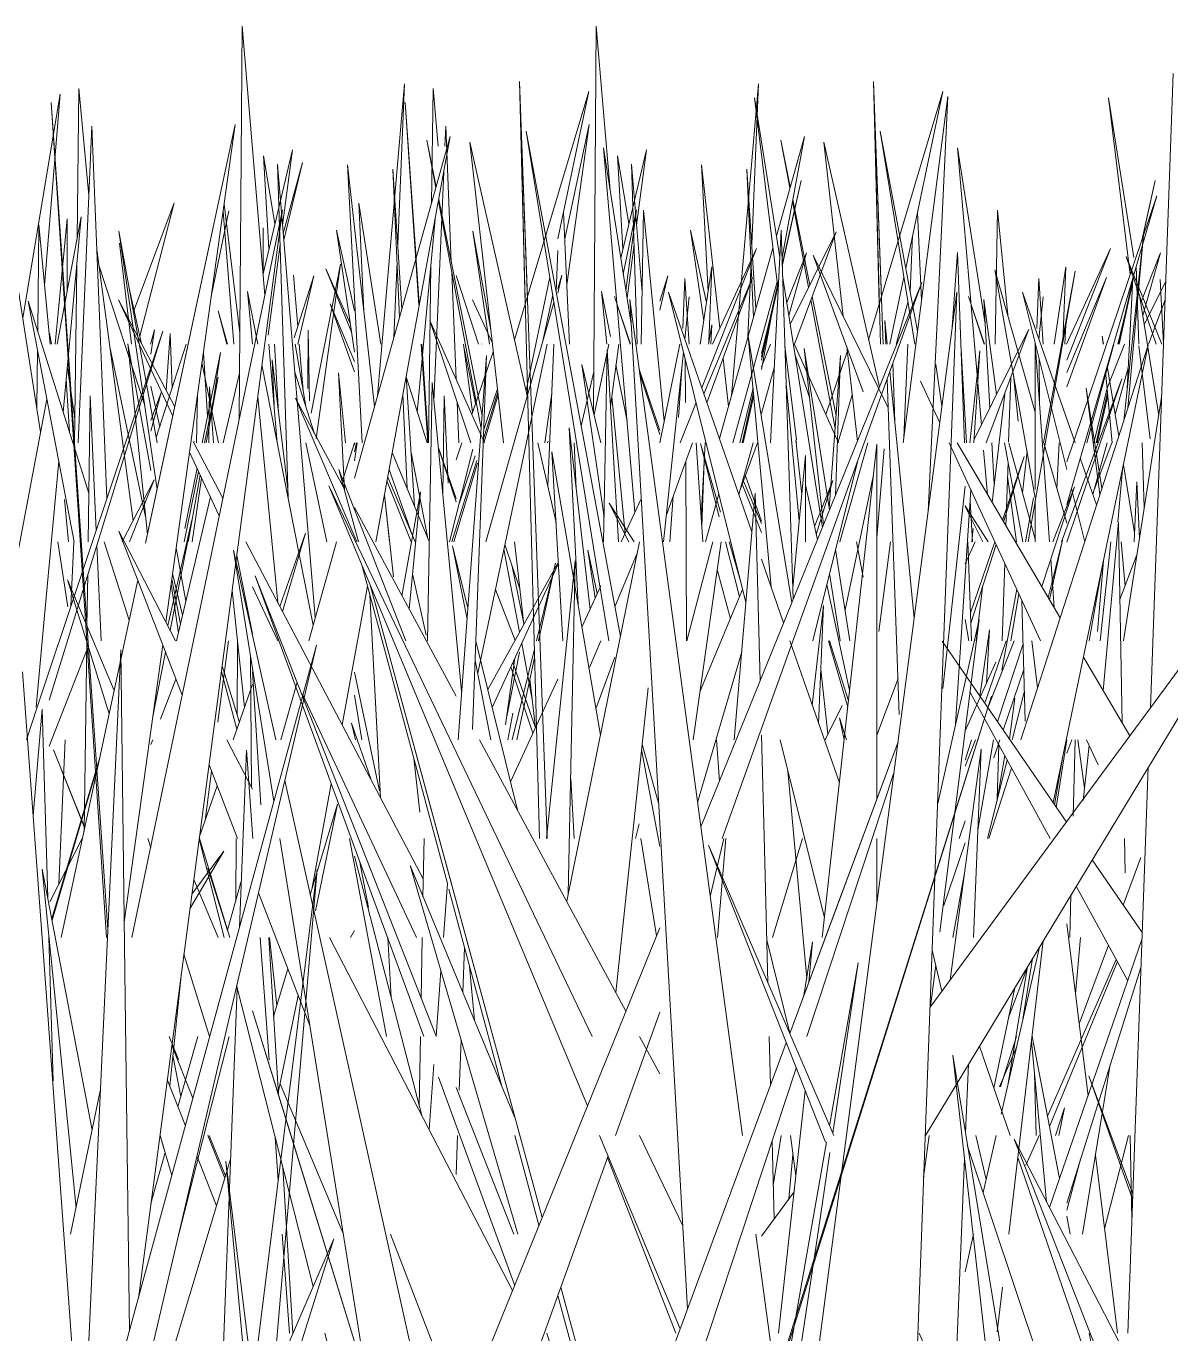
# Model space of a CAD drawing. Header units: millimetres. Extents: x -10020 to 20888, y -4665 to 12339.
# Drawn here: x 3020.76 to 3052.71, y 3080.29 to 3116.77 of the extents above; entities that cross this region are included whole.
import ezdxf

# ---------------------------------------------------------------- set-up
doc = ezdxf.new("R2010")
doc.units = ezdxf.units.MM
doc.layers.add('G-IMPT', color=8, linetype='Continuous', lineweight=9)

# ---------------------------------------------------------------- blocks, each defined once
blk = doc.blocks.new('Grass Array - 25_dwg-V37-West')
at = {"layer": 'G-IMPT'}
for p, q in [((3034.751, 3109.212), (3034.53, 3115.227)), ((3034.694, 3109.022), (3034.53, 3115.227)), ((3021.84, 3109), (3021.467, 3114.644)), ((3021.849, 3109.047), (3021.467, 3114.644)), ((3041.865, 3110.119), (3042.395, 3112.468)), ((3041.866, 3110.078), (3042.395, 3112.468)), ((3041.285, 3107.449), (3041.738, 3109.497)), ((3041.364, 3107.901), (3041.733, 3109.535)), ((3022.115, 3105.149), (3021.948, 3107.597)), ((3022.095, 3105.142), (3021.939, 3107.502)), ((3029.566, 3104.003), (3029.926, 3105.142)), ((3029.923, 3105.095), (3029.938, 3105.142)), ((3047.156, 3102.383), (3047.193, 3102.758)), ((3047.157, 3102.383), (3047.193, 3102.758)), ((3034.202, 3096.865), (3034.345, 3097.606)), ((3034.204, 3096.865), (3034.345, 3097.606))]:
    blk.add_line(p, q, dxfattribs=at)
blk = doc.blocks.new('Grass Array - 25_dwg-V38-West')
at = {"layer": 'G-IMPT'}
for p, q in [((3026.712, 3105.815), (3026.794, 3116.77)), ((3027.426, 3109.262), (3026.794, 3116.77)), ((3035.307, 3094.106), (3034.53, 3115.227)), ((3034.842, 3103.423), (3034.53, 3115.227)), ((3052.137, 3097.754), (3052.775, 3115.453)), ((3022.186, 3110.831), (3022.239, 3115.032)), ((3022.511, 3112.047), (3022.239, 3115.032)), ((3031.321, 3115.158), (3030.569, 3106.458)), ((3031.321, 3115.158), (3031.135, 3110.68)), ((3034.395, 3108.022), (3036.47, 3114.944)), ((3035.604, 3110.833), (3036.47, 3114.944)), ((3045.238, 3105.142), (3046.483, 3114.807)), ((3045.935, 3103.223), (3046.483, 3114.807)), ((3023.007, 3091.347), (3021.467, 3114.644)), ((3022.273, 3102.833), (3021.467, 3114.644)), ((3041.795, 3110.313), (3041.092, 3114.766)), ((3041.749, 3109.403), (3041.092, 3114.766)), ((3022.212, 3105.142), (3022.594, 3113.982)), ((3023.02, 3103.605), (3022.594, 3113.982)), ((3026.595, 3114.024), (3024.099, 3102.349)), ((3024.106, 3102.383), (3026.595, 3114.024)), ((3026.595, 3114.024), (3024.664, 3100.147)), ((3037.349, 3099.748), (3034.719, 3113.839)), ((3036.591, 3102.287), (3034.719, 3113.839)), ((3029.923, 3104.157), (3032.601, 3113.696)), ((3030.521, 3102.383), (3032.601, 3113.696)), ((3032.207, 3112.291), (3031.947, 3113.589)), ((3032.198, 3112.258), (3031.947, 3113.589)), ((3034.75, 3106.455), (3033.144, 3113.534)), ((3034.086, 3105.142), (3033.144, 3113.534)), ((3036.873, 3113.373), (3037.753, 3103.214)), ((3036.873, 3113.373), (3037.646, 3108.464)), ((3027.375, 3109.858), (3028.193, 3113.324)), ((3027.707, 3111.262), (3027.388, 3113.152)), ((3027.54, 3110.557), (3027.388, 3113.152)), ((3027.919, 3111.218), (3028.193, 3113.324)), ((3028.834, 3100.277), (3027.777, 3112.917)), ((3028.075, 3103.61), (3027.777, 3112.917)), ((3029.73, 3112.905), (3030.137, 3105.142)), ((3029.73, 3112.905), (3030.485, 3106.156)), ((3030.485, 3106.156), (3029.73, 3112.905)), ((3031, 3112.783), (3031.183, 3108.644)), ((3031, 3112.783), (3031.25, 3108.884)), ((3041.865, 3110.119), (3042.395, 3112.468)), ((3041.866, 3110.078), (3042.395, 3112.468)), ((3033.462, 3105.551), (3032.268, 3111.884)), ((3033.488, 3105.902), (3032.278, 3111.938)), ((3049.804, 3103.427), (3052.318, 3112.037)), ((3049.804, 3104.621), (3052.318, 3112.037)), ((3021.167, 3105.446), (3020.169, 3111.834)), ((3027.919, 3111.645), (3023.895, 3081.284)), ((3027.919, 3111.645), (3025.582, 3100.351)), ((3035.759, 3111.568), (3035.928, 3107.901)), ((3037.931, 3107.901), (3037.992, 3111.635)), ((3038.567, 3105.747), (3037.992, 3111.635)), ((3021.118, 3111.229), (3021.086, 3108.252)), ((3021.118, 3111.229), (3021.43, 3107.901)), ((3021.632, 3107.901), (3022.303, 3111.447)), ((3021.8, 3105.998), (3022.303, 3111.447)), ((3024.419, 3103.849), (3023.354, 3111.048)), ((3024.424, 3105.142), (3023.354, 3111.048)), ((3027.382, 3109.887), (3027.378, 3111.141)), ((3029.923, 3107.674), (3029.423, 3111.083)), ((3029.923, 3108.824), (3029.423, 3111.083)), ((3041.535, 3105.142), (3041.833, 3111.076)), ((3042.172, 3100.787), (3041.833, 3111.076)), ((3042.09, 3108.448), (3043.373, 3111.029)), ((3042.207, 3107.901), (3043.373, 3111.029)), ((3051.394, 3105.753), (3051.948, 3110.942)), ((3051.513, 3106.123), (3051.948, 3110.942)), ((3022.736, 3110.541), (3023.747, 3102.973)), ((3027.519, 3108.147), (3027.849, 3110.677)), ((3035.604, 3110.507), (3035.554, 3109.364)), ((3035.554, 3109.364), (3035.604, 3110.507)), ((3039.62, 3106.679), (3041.143, 3110.564)), ((3039.915, 3107.901), (3041.143, 3110.564)), ((3041.992, 3109.063), (3042.539, 3110.449)), ((3042.05, 3108.7), (3042.539, 3110.449)), ((3046.753, 3110.455), (3046.611, 3108.384)), ((3046.753, 3110.455), (3046.947, 3105.142)), ((3022.115, 3105.142), (3022.177, 3110.081)), ((3024.074, 3106.185), (3022.798, 3110.077)), ((3031.115, 3110.188), (3031.028, 3108.092)), ((3039.576, 3107.901), (3039.899, 3110.058)), ((3039.819, 3107.973), (3039.899, 3110.058)), ((3044.819, 3106.123), (3042.729, 3110.382)), ((3044.125, 3106.568), (3042.729, 3110.382)), ((3051.462, 3110.346), (3052.295, 3107.901)), ((3051.462, 3110.346), (3052.454, 3107.901)), ((3028.244, 3108.075), (3028.79, 3109.808)), ((3028.344, 3107.901), (3028.79, 3109.808)), ((3034.715, 3106.611), (3035.379, 3109.765)), ((3035.604, 3109.322), (3035.709, 3109.821)), ((3035.604, 3109.451), (3035.709, 3109.821)), ((3039.091, 3108.332), (3039.143, 3109.732)), ((3039.269, 3107.901), (3039.143, 3109.732)), ((3041.031, 3109.754), (3039.678, 3106.515)), ((3041.031, 3109.754), (3039.764, 3106.266)), ((3042.984, 3102.784), (3041.875, 3109.806)), ((3048.925, 3106.003), (3047.801, 3109.971)), ((3048.926, 3103.614), (3047.801, 3109.971)), ((3048.724, 3102.383), (3050.037, 3109.934)), ((3049.157, 3105.142), (3050.037, 3109.934)), ((3052.407, 3109.699), (3052.503, 3107.91)), ((3027.231, 3107.901), (3026.943, 3109.368)), ((3026.943, 3109.368), (3027.085, 3107.901)), ((3041.017, 3102.668), (3038.692, 3109.345)), ((3040.85, 3100.692), (3038.692, 3109.345)), ((3038.775, 3048.485), (3046.737, 3109.353)), ((3039.592, 3094.439), (3045.761, 3109.615)), ((3040.485, 3105.142), (3041.72, 3109.637)), ((3041.285, 3107.549), (3041.762, 3109.666)), ((3041.285, 3107.449), (3041.759, 3109.593)), ((3041.285, 3107.64), (3041.737, 3109.506)), ((3041.745, 3098.448), (3045.761, 3109.615)), ((3046.322, 3098.292), (3046.737, 3109.353)), ((3022.515, 3103.745), (3020.818, 3109.096)), ((3022.108, 3102.383), (3020.818, 3109.096)), ((3024.855, 3105.888), (3023.337, 3109.134)), ((3024.911, 3106.147), (3023.337, 3109.134)), ((3029.251, 3109.024), (3029.923, 3107.131)), ((3029.251, 3109.024), (3029.923, 3107.411)), ((3029.923, 3107.411), (3029.251, 3109.024)), ((3033.589, 3102.383), (3035.493, 3109.062)), ((3037.62, 3107.901), (3037.185, 3109.231)), ((3037.633, 3107.901), (3037.185, 3109.231)), ((3040.755, 3085.829), (3037.607, 3109.144)), ((3038.231, 3098.284), (3037.607, 3109.144)), ((3039.147, 3108.039), (3039.271, 3109.217)), ((3021.076, 3097.774), (3024.574, 3108.266)), ((3021.403, 3097.972), (3024.574, 3108.266)), ((3033.558, 3105.142), (3032.027, 3108.557)), ((3033.174, 3105.142), (3032.027, 3108.557)), ((3039.806, 3107.901), (3039.898, 3108.437)), ((3039.868, 3107.901), (3039.898, 3108.437)), ((3044.754, 3107.901), (3044.73, 3108.563)), ((3044.795, 3107.901), (3044.73, 3108.563)), ((3047.218, 3105.235), (3048.75, 3108.319)), ((3047.559, 3105.142), (3048.75, 3108.319)), ((3023.601, 3107.904), (3024.243, 3104.371)), ((3023.601, 3107.904), (3024.149, 3102.585)), ((3024.149, 3102.585), (3023.601, 3107.904)), ((3027.772, 3105.151), (3027.54, 3107.901)), ((3027.808, 3105.994), (3027.696, 3107.901)), ((3028.565, 3106.172), (3028.273, 3107.901)), ((3033.367, 3098.722), (3035.304, 3107.901)), ((3035.491, 3107.901), (3035.319, 3103.947)), ((3035.319, 3103.947), (3035.491, 3107.901)), ((3038.444, 3105.142), (3039.004, 3107.901)), ((3042.134, 3100.693), (3040.918, 3108.126)), ((3041.554, 3101.125), (3040.918, 3108.126)), ((3041.285, 3107.267), (3041.534, 3107.901)), ((3048.686, 3097.382), (3052.079, 3107.871)), ((3048.926, 3103.844), (3048.925, 3107.92)), ((3049.323, 3102.383), (3048.925, 3107.92)), ((3049.424, 3095.105), (3052.079, 3107.871)), ((3021.08, 3107.733), (3021.062, 3106.119)), ((3024.098, 3103.08), (3023.098, 3107.825)), ((3032.817, 3096.865), (3033.613, 3107.581)), ((3033.2, 3105.94), (3033.8, 3107.685)), ((3033.225, 3097.151), (3033.613, 3107.581)), ((3036.879, 3102.383), (3036.977, 3107.745)), ((3037.296, 3102.383), (3036.977, 3107.745)), ((3038.55, 3102.383), (3039.108, 3107.675)), ((3042.261, 3105.227), (3041.94, 3107.85)), ((3042.478, 3107.778), (3043.013, 3102.856)), ((3042.478, 3107.778), (3043.183, 3103.274)), ((3047.379, 3107.711), (3047.097, 3105.142)), ((3047.097, 3105.142), (3047.379, 3107.711)), ((3047.379, 3107.711), (3047.212, 3105.142)), ((3028.773, 3100.058), (3027.345, 3107.319)), ((3027.63, 3107.461), (3028.067, 3103.855)), ((3027.63, 3107.461), (3027.682, 3106.213)), ((3036.273, 3107.336), (3036.804, 3105.142)), ((3036.273, 3107.336), (3036.892, 3103.072)), ((3036.892, 3103.072), (3036.273, 3107.336)), ((3038.444, 3105.493), (3037.87, 3107.2)), ((3038.969, 3105.851), (3039.073, 3107.338)), ((3039.162, 3106.27), (3039.156, 3107.483)), ((3041.285, 3105.961), (3041.64, 3107.235)), ((3045.009, 3105.736), (3044.955, 3107.376)), ((3025.742, 3105.142), (3026.119, 3106.976)), ((3025.785, 3105.142), (3026.119, 3106.976)), ((3026.263, 3105.142), (3026.722, 3107.088)), ((3028.812, 3105.4), (3028.262, 3107.114)), ((3031.371, 3107.005), (3031.604, 3103.38)), ((3032.092, 3106.825), (3031.965, 3099.624)), ((3032.092, 3106.825), (3032.918, 3098.221)), ((3038.444, 3105.375), (3037.884, 3107.09)), ((3045.131, 3097.573), (3044.79, 3106.915)), ((3045.547, 3100.256), (3044.87, 3107.138)), ((3045.724, 3106.867), (3046.26, 3105.707)), ((3046.26, 3105.707), (3045.724, 3106.867)), ((3048.183, 3105.172), (3048.241, 3106.96)), ((3049.662, 3102.383), (3051.345, 3106.931)), ((3049.804, 3102.376), (3051.345, 3106.931)), ((3022.495, 3102.383), (3022.553, 3106.457)), ((3022.719, 3102.703), (3022.553, 3106.457)), ((3027.228, 3106.433), (3027.786, 3100.693)), ((3031.278, 3106.498), (3031.393, 3103.884)), ((3033.542, 3105.178), (3033.935, 3106.487)), ((3040.68, 3105.142), (3041.05, 3106.672)), ((3040.742, 3105.142), (3041.061, 3106.556)), ((3040.775, 3105.142), (3041.068, 3106.471)), ((3047.723, 3103.478), (3048.073, 3106.513)), ((3050.731, 3103.704), (3050.345, 3106.67)), ((3050.786, 3103.875), (3050.345, 3106.67)), ((3051.388, 3099.624), (3052.449, 3106.42)), ((3019.818, 3098.317), (3021.342, 3106.369)), ((3028.277, 3106.392), (3029.636, 3103.873)), ((3028.277, 3106.392), (3029.994, 3102.383)), ((3029.994, 3102.383), (3028.277, 3106.392)), ((3039.018, 3105.142), (3039.459, 3106.268)), ((3036.502, 3100.502), (3035.917, 3105.569)), ((3036.166, 3100.64), (3035.917, 3105.569)), ((3025.439, 3105.142), (3025.453, 3105.189)), ((3025.439, 3105.142), (3025.453, 3105.189)), ((3026.254, 3103.6), (3025.441, 3105.142)), ((3029.154, 3102.383), (3028.57, 3105.142)), ((3029.566, 3104.003), (3029.926, 3105.142)), ((3029.923, 3105.095), (3029.938, 3105.142)), ((3029.923, 3104.649), (3030.005, 3105.142)), ((3032.764, 3103.59), (3032.264, 3105.035)), ((3032.764, 3103.504), (3032.267, 3105)), ((3032.581, 3102.383), (3033.232, 3104.97)), ((3032.764, 3104.673), (3032.925, 3105.142)), ((3035.551, 3102.925), (3035.048, 3105.142)), ((3036.055, 3105.142), (3036.114, 3103.859)), ((3039.356, 3105.142), (3038.63, 3103.141)), ((3039.649, 3102.383), (3039.459, 3105.142)), ((3040.105, 3103.082), (3039.583, 3105.13)), ((3040.14, 3103.214), (3039.583, 3105.13)), ((3039.603, 3103.054), (3039.717, 3105.142)), ((3040.655, 3103.708), (3041.056, 3105.142)), ((3040.69, 3103.832), (3041.178, 3105.142)), ((3042.265, 3105.142), (3042.247, 3105.227)), ((3042.412, 3103.708), (3042.247, 3105.227)), ((3042.98, 3091.347), (3044.504, 3105.113)), ((3044.502, 3095.205), (3044.504, 3105.113)), ((3044.503, 3102.499), (3044.707, 3104.977)), ((3045.859, 3085.829), (3057.459, 3104.98)), ((3046.522, 3105.142), (3049.076, 3099.624)), ((3049.076, 3099.624), (3046.522, 3105.142)), ((3046.742, 3105.142), (3049.619, 3100.266)), ((3048.069, 3105.142), (3048.581, 3102.383)), ((3048.581, 3102.383), (3048.069, 3105.142)), ((3048.192, 3105.142), (3048.926, 3102.46)), ((3049.804, 3102.902), (3049.169, 3105.142)), ((3050.235, 3095.172), (3057.459, 3104.98)), ((3021.268, 3100.232), (3021.674, 3104.638)), ((3026.153, 3103.114), (3025.324, 3104.887)), ((3030.98, 3104.877), (3032.014, 3102.395)), ((3032.014, 3102.395), (3030.98, 3104.877)), ((3035.74, 3099.624), (3035.439, 3104.893)), ((3036.789, 3096.989), (3035.439, 3104.893)), ((3039.197, 3099.624), (3039.171, 3104.631)), ((3039.619, 3102.82), (3039.689, 3104.627)), ((3042.162, 3101.111), (3042.516, 3104.793)), ((3042.512, 3102.383), (3042.516, 3104.793)), ((3042.72, 3099.624), (3043.964, 3104.62)), ((3048.01, 3102.993), (3048.619, 3104.766)), ((3048.037, 3102.946), (3048.619, 3104.766)), ((3048.108, 3102.826), (3048.166, 3104.62)), ((3025.174, 3102.383), (3025.578, 3104.344)), ((3025.282, 3102.383), (3025.622, 3104.249)), ((3029.493, 3104.402), (3031.358, 3099.624)), ((3029.493, 3104.402), (3030.041, 3102.383)), ((3030.041, 3102.383), (3029.493, 3104.402)), ((3030.892, 3104.402), (3031.539, 3102.582)), ((3032.704, 3102.383), (3033.363, 3104.581)), ((3051.225, 3102.932), (3051.358, 3104.406)), ((3023.444, 3102.383), (3024.335, 3104.116)), ((3023.651, 3102.383), (3024.335, 3104.116)), ((3033.388, 3093.93), (3029.21, 3103.944)), ((3036.561, 3088.588), (3029.21, 3103.944)), ((3031.508, 3102.383), (3030.834, 3104.084)), ((3031.623, 3102.383), (3030.854, 3104.192)), ((3042.844, 3102.439), (3042.515, 3103.977)), ((3042.764, 3102.81), (3043.28, 3104.093)), ((3042.813, 3102.585), (3043.28, 3104.093)), ((3046.965, 3103.938), (3046.346, 3098.292)), ((3046.346, 3098.292), (3046.965, 3103.938)), ((3050.018, 3103.92), (3049.106, 3101.135)), ((3050.018, 3103.92), (3049.416, 3102.383)), ((3051.684, 3102.383), (3051.756, 3104.055)), ((3051.833, 3102.474), (3051.756, 3104.055)), ((3021.835, 3103.57), (3021.946, 3102.383)), ((3025.48, 3101.826), (3025.908, 3103.639)), ((3030.761, 3103.687), (3031.015, 3101.413)), ((3030.907, 3102.383), (3030.761, 3103.687)), ((3031.251, 3100.88), (3031.767, 3103.777)), ((3031.452, 3100.508), (3031.767, 3103.777)), ((3037.37, 3102.383), (3037.926, 3103.589)), ((3038.728, 3102.383), (3038.817, 3103.656)), ((3039.726, 3102.383), (3040.094, 3103.722)), ((3040.525, 3096.865), (3041.109, 3103.745)), ((3041.245, 3098.506), (3041.109, 3103.745)), ((3047.127, 3103.834), (3046.704, 3097.321)), ((3048.65, 3102.383), (3048.876, 3103.612)), ((3048.926, 3102.383), (3048.926, 3103.543)), ((3029.923, 3103.341), (3032.764, 3098.077)), ((3035.089, 3094.106), (3034.842, 3103.423)), ((3037.585, 3102.383), (3037.035, 3103.467)), ((3037.73, 3102.383), (3037.035, 3103.467)), ((3022.273, 3102.833), (3023.041, 3091.566)), ((3024.715, 3100.049), (3025.399, 3103.028)), ((3024.779, 3099.924), (3025.399, 3103.028)), ((3050.817, 3098.236), (3051.245, 3102.932)), ((3051.354, 3097.326), (3051.245, 3102.932)), ((3024.935, 3099.624), (3023.348, 3102.684)), ((3025.117, 3098.108), (3023.348, 3102.684)), ((3028.556, 3102.627), (3027.843, 3100.585)), ((3027.919, 3100.442), (3028.556, 3102.627)), ((3047.156, 3102.383), (3047.193, 3102.758)), ((3047.157, 3102.383), (3047.193, 3102.758)), ((3049.284, 3100.833), (3049.685, 3102.428)), ((3049.321, 3100.772), (3049.685, 3102.428)), ((3021.928, 3100.574), (3021.646, 3102.383)), ((3022.015, 3100.591), (3022.093, 3102.383)), ((3022.855, 3099.624), (3022.737, 3102.304)), ((3023.639, 3100.198), (3022.946, 3102.383)), ((3025.222, 3100.733), (3024.953, 3102.222)), ((3027.731, 3096.865), (3026.555, 3102.153)), ((3027.678, 3095.147), (3026.555, 3102.153)), ((3031.848, 3092.987), (3026.895, 3102.383)), ((3029.34, 3102.079), (3028.651, 3099.624)), ((3029.34, 3102.079), (3029.425, 3102.383)), ((3033.09, 3100.534), (3032.661, 3102.275)), ((3033.067, 3100.228), (3032.661, 3102.275)), ((3034.535, 3099.862), (3034.097, 3102.184)), ((3034.542, 3101.072), (3034.125, 3102.314)), ((3034.467, 3101.744), (3034.395, 3102.383)), ((3035.85, 3092.357), (3037.884, 3102.383)), ((3036.591, 3102.287), (3037.022, 3099.624)), ((3037.82, 3102.068), (3037.196, 3100.573)), ((3039.205, 3099.624), (3039.923, 3102.383)), ((3039.375, 3096.865), (3040.162, 3102.383)), ((3040.674, 3100.853), (3040.284, 3102.383)), ((3040.709, 3101.256), (3040.381, 3102.383)), ((3043.355, 3102.175), (3043.755, 3099.624)), ((3044.882, 3102.383), (3044.56, 3099.885)), ((3047.048, 3102.383), (3047.149, 3099.624)), ((3047.12, 3100.404), (3047.8, 3102.381)), ((3047.131, 3100.112), (3047.833, 3102.309)), ((3050.738, 3099.624), (3051.033, 3102.383)), ((3025.48, 3101.826), (3024.96, 3099.624)), ((3026.642, 3102.008), (3027.083, 3099.822)), ((3032.519, 3092.853), (3030.142, 3101.71)), ((3033.649, 3098.264), (3035.604, 3101.79)), ((3033.771, 3097.768), (3035.604, 3101.746)), ((3034.331, 3101.7), (3034.651, 3100.107)), ((3034.467, 3101.744), (3034.654, 3100.077)), ((3035.005, 3099.624), (3035.535, 3101.789)), ((3035.059, 3099.624), (3035.535, 3101.789)), ((3035.283, 3094.106), (3036.09, 3101.856)), ((3035.891, 3092.563), (3036.09, 3101.856)), ((3041.903, 3100.124), (3041.285, 3101.9)), ((3048.005, 3099.624), (3048.075, 3101.787)), ((3049.455, 3100.543), (3049.358, 3101.903)), ((3050.426, 3099.624), (3050.802, 3101.732)), ((3051.287, 3100.776), (3051.762, 3102.019)), ((3021.746, 3091.347), (3023.877, 3101.314)), ((3021.746, 3091.347), (3023.877, 3101.314)), ((3021.915, 3101.326), (3023.219, 3098.236)), ((3021.915, 3101.326), (3023.08, 3097.584)), ((3023.08, 3097.584), (3021.915, 3101.326)), ((3022.461, 3100.031), (3022.482, 3101.476)), ((3024.831, 3101.347), (3025.069, 3100.085)), ((3024.852, 3101.5), (3025.128, 3100.336)), ((3032.203, 3088.592), (3027.156, 3101.433)), ((3030.671, 3091.831), (3027.156, 3101.433)), ((3031.926, 3099.786), (3031.547, 3101.495)), ((3043.483, 3099.624), (3043.187, 3101.499)), ((3025.012, 3099.843), (3024.811, 3101.203)), ((3026.511, 3101.026), (3026.862, 3097.776)), ((3026.862, 3097.776), (3026.511, 3101.026)), ((3027.786, 3099.624), (3027.083, 3101.126)), ((3029.583, 3097.283), (3030.294, 3101.146)), ((3030.376, 3101.151), (3032.259, 3094.216)), ((3035.16, 3083.534), (3030.376, 3101.151)), ((3036.274, 3100.007), (3036.806, 3101.162)), ((3039.565, 3098.197), (3040.759, 3101.056)), ((3043.743, 3098.241), (3043.111, 3101.193)), ((3047.279, 3099.624), (3047.451, 3101.112)), ((3047.992, 3098.804), (3048.408, 3101.067)), ((3030.359, 3100.903), (3030.655, 3095.25)), ((3042.703, 3097.828), (3043.017, 3100.606)), ((3042.879, 3097.321), (3043.017, 3100.606)), ((3048.244, 3099.624), (3048.471, 3100.931)), ((3048.641, 3097.382), (3048.552, 3100.757)), ((3021.268, 3100.232), (3021.041, 3097.774)), ((3023.718, 3091.347), (3025.582, 3100.351)), ((3046.202, 3095.088), (3047.356, 3100.216)), ((3046.264, 3091.508), (3047.356, 3100.216)), ((3047.07, 3099.624), (3046.965, 3100.215)), ((3047.381, 3098.082), (3047.651, 3099.932)), ((3047.56, 3098.43), (3047.651, 3099.932)), ((3014.81, 3048), (3028.866, 3099.498)), ((3022.407, 3096.275), (3022.455, 3099.591)), ((3024.575, 3099.51), (3023.499, 3091.779)), ((3026.114, 3097.351), (3026.41, 3099.624)), ((3026.651, 3097.556), (3026.666, 3099.592)), ((3026.739, 3090.405), (3028.866, 3099.498)), ((3034.477, 3094.9), (3033.317, 3099.612)), ((3034.888, 3097.988), (3034.593, 3099.552)), ((3036.799, 3099.624), (3036.49, 3098.884)), ((3042.465, 3098.511), (3042.077, 3099.624)), ((3043.691, 3097.77), (3043.151, 3099.624)), ((3043.711, 3097.947), (3043.184, 3099.624)), ((3049.804, 3094.552), (3046.329, 3099.615)), ((3047.529, 3097.911), (3048.11, 3099.624)), ((3048.335, 3099.624), (3047.603, 3097.758)), ((3048.584, 3099.541), (3047.872, 3097.366)), ((3048.988, 3098.315), (3048.825, 3099.624)), ((3021.403, 3096.689), (3022.451, 3099.346)), ((3022.326, 3076.107), (3023.403, 3099.374)), ((3023.517, 3090.385), (3023.403, 3099.374)), ((3024.297, 3097.511), (3024.655, 3099.304)), ((3027.054, 3095.538), (3027.029, 3099.199)), ((3034.331, 3096.865), (3034.949, 3099.393)), ((3034.454, 3096.865), (3034.955, 3099.15)), ((3037.188, 3099.171), (3036.664, 3097.725)), ((3039.502, 3095.111), (3040.733, 3099.32)), ((3050.269, 3099.165), (3051.562, 3096.973)), ((3021.339, 3089.569), (3020.666, 3098.763)), ((3026.647, 3097.16), (3026.212, 3098.765)), ((3026.714, 3097.35), (3026.233, 3098.928)), ((3027.31, 3095.045), (3027.083, 3098.758)), ((3033.735, 3096.865), (3033.297, 3099.071)), ((3034.908, 3097.046), (3034.293, 3098.9)), ((3034.977, 3097.195), (3034.346, 3099.016)), ((3043.138, 3097.022), (3042.942, 3098.823)), ((3046.967, 3097.113), (3047.829, 3099.026)), ((3048.03, 3097.136), (3048.603, 3098.828)), ((3024.514, 3097.437), (3024.943, 3098.558)), ((3027.083, 3098.409), (3026.544, 3096.865)), ((3028.327, 3098.469), (3027.876, 3096.865)), ((3030.623, 3095.44), (3029.923, 3098.745)), ((3034.283, 3095.69), (3035.604, 3098.555)), ((3034.825, 3098.555), (3034.977, 3097.195)), ((3041.745, 3098.448), (3040.184, 3094.106)), ((3042.465, 3098.511), (3043.458, 3095.66)), ((3044.503, 3096.993), (3045.095, 3098.571)), ((3028.48, 3098.14), (3031.658, 3091.347)), ((3030.133, 3096.865), (3029.923, 3098.109)), ((3032.003, 3048), (3047.7, 3098.076)), ((3038.12, 3098.309), (3037.224, 3089.81)), ((3038.231, 3098.284), (3039.224, 3080.992)), ((3046.322, 3098.292), (3044.434, 3048)), ((3044.948, 3089.343), (3047.7, 3098.076)), ((3049.341, 3094.106), (3047.103, 3098.199)), ((3048.206, 3096.88), (3048.355, 3098.025)), ((3048.285, 3096.865), (3048.62, 3098.194)), ((3021.076, 3097.774), (3020.773, 3096.865)), ((3020.96, 3094.749), (3021.212, 3097.713)), ((3021.365, 3092.468), (3021.212, 3097.713)), ((3043.532, 3097.816), (3043.06, 3096.865)), ((3030.393, 3095.747), (3029.844, 3097.328)), ((3029.958, 3096.865), (3029.844, 3097.328)), ((3034.202, 3096.865), (3034.345, 3097.606)), ((3034.204, 3096.865), (3034.345, 3097.606)), ((3043.658, 3096.865), (3043.462, 3097.479)), ((3043.594, 3096.865), (3043.462, 3097.479)), ((3048.686, 3097.382), (3048.519, 3096.865)), ((3041.367, 3093.826), (3041.285, 3096.995)), ((3022.381, 3094.437), (3021.523, 3096.579)), ((3022.381, 3094.456), (3021.523, 3096.579)), ((3021.68, 3092.839), (3021.854, 3096.865)), ((3024.243, 3096.728), (3024.295, 3096.865)), ((3027.083, 3095.482), (3026.366, 3096.865)), ((3026.718, 3091.63), (3026.91, 3096.574)), ((3027.093, 3094.106), (3026.91, 3096.574)), ((3033.417, 3096.865), (3037.502, 3089.295)), ((3038.444, 3093.882), (3037.939, 3096.59)), ((3038.414, 3095.091), (3037.955, 3096.738)), ((3040.029, 3096.865), (3040.109, 3095.71)), ((3043.042, 3091.901), (3041.804, 3096.865)), ((3042.074, 3088.667), (3045.095, 3096.802)), ((3045.095, 3096.802), (3043.14, 3091.536)), ((3046.552, 3090.17), (3047.418, 3096.606)), ((3046.965, 3096.295), (3047.146, 3096.865)), ((3047.253, 3096.865), (3046.965, 3096.13)), ((3047.204, 3091.347), (3047.418, 3096.606)), ((3047.326, 3094.348), (3047.764, 3096.865)), ((3047.767, 3096.359), (3047.939, 3096.865)), ((3047.912, 3096.719), (3047.864, 3095.214)), ((3049.511, 3094.978), (3049.808, 3096.865)), ((3049.945, 3096.865), (3049.804, 3096.486)), ((3049.983, 3094.737), (3050.043, 3096.865)), ((3050.117, 3096.865), (3050.299, 3095.514)), ((3050.263, 3095.172), (3050.427, 3096.706)), ((3050.353, 3096.865), (3050.678, 3096.162)), ((3021.479, 3091.875), (3022.819, 3096.367)), ((3022.407, 3096.275), (3022.379, 3094.308)), ((3022.384, 3094.853), (3022.783, 3096.198)), ((3031.75, 3094.841), (3031.582, 3096.347)), ((3031.75, 3094.841), (3031.582, 3096.347)), ((3047.591, 3094.106), (3048.143, 3096.298)), ((3047.85, 3095.135), (3048.075, 3096.421)), ((3049.465, 3095.045), (3049.684, 3096.351)), ((3025.757, 3094.609), (3025.937, 3095.99)), ((3026.665, 3094.106), (3025.868, 3096.169)), ((3042.021, 3095.994), (3042.547, 3090.208)), ((3044.987, 3095.973), (3042.546, 3088.588)), ((3048.264, 3096.076), (3047.626, 3094.106)), ((3051.508, 3080.311), (3052.077, 3096.095)), ((3026.095, 3095.58), (3025.602, 3094.168)), ((3028.734, 3092.35), (3027.984, 3095.727)), ((3028.738, 3092.687), (3029.28, 3095.632)), ((3036.055, 3094.106), (3035.96, 3095.778)), ((3050.235, 3095.172), (3045.988, 3089.405)), ((3022.384, 3094.853), (3021.487, 3091.832)), ((3028.693, 3092.537), (3029.456, 3095.068)), ((3028.843, 3092.088), (3029.456, 3095.068)), ((3037.875, 3094.519), (3037.767, 3094.106)), ((3046.965, 3094.598), (3046.804, 3094.106)), ((3021.427, 3092.344), (3022.328, 3094.106)), ((3024.163, 3094.106), (3024.243, 3093.85)), ((3024.243, 3093.85), (3024.163, 3094.106)), ((3025.593, 3094.097), (3026.293, 3091.347)), ((3025.599, 3094.106), (3026.451, 3091.347)), ((3026.451, 3091.347), (3025.599, 3094.106)), ((3026.613, 3092.363), (3026.626, 3094.106)), ((3030.27, 3078.978), (3027.845, 3094.106)), ((3030.82, 3088.588), (3029.784, 3094.106)), ((3031.839, 3092.485), (3031.868, 3094.106)), ((3035.16, 3083.534), (3032.259, 3094.216)), ((3037.916, 3094.106), (3038.355, 3091.395)), ((3039.855, 3092.493), (3040.232, 3094.106)), ((3040.056, 3091.347), (3040.29, 3094.106)), ((3042.427, 3094.106), (3041.595, 3091.347)), ((3044.502, 3094.106), (3044.502, 3092.266)), ((3051.435, 3093.149), (3051.416, 3094.106)), ((3025.335, 3092.15), (3026.281, 3093.755)), ((3025.389, 3092.557), (3026.281, 3093.755)), ((3033.388, 3093.93), (3036.426, 3086.648)), ((3043.069, 3085.639), (3039.805, 3093.924)), ((3043.3, 3085.829), (3039.805, 3093.924)), ((3041.367, 3093.826), (3041.465, 3090.079)), ((3046.965, 3093.989), (3046.375, 3092.243)), ((3025.831, 3093.284), (3026.383, 3091.544)), ((3031.802, 3086.384), (3029.923, 3093.617)), ((3030.321, 3092.182), (3030.063, 3093.492)), ((3034.397, 3086.343), (3031.478, 3093.354)), ((3034.489, 3083.07), (3031.478, 3093.354)), ((3051.911, 3091.483), (3050.515, 3093.516)), ((3051.874, 3093.579), (3051.382, 3092.253)), ((3022.606, 3085.974), (3021.215, 3093.257)), ((3022.158, 3083.811), (3021.215, 3093.257)), ((3025.443, 3092.967), (3026.127, 3091.347)), ((3026.768, 3092.918), (3026.386, 3091.556)), ((3027.669, 3079.061), (3028.885, 3093.245)), ((3027.89, 3085.291), (3028.885, 3093.245)), ((3046.952, 3093.144), (3046.622, 3091.347)), ((3028.68, 3088.896), (3027.251, 3092.593)), ((3032.407, 3091.347), (3032.519, 3092.853)), ((3032.561, 3092.698), (3034.029, 3087.228)), ((3051.508, 3090.144), (3050.068, 3092.777)), ((3028.734, 3092.35), (3032.764, 3074.222)), ((3049.888, 3091.347), (3049.922, 3092.536)), ((3031.859, 3088.588), (3030.671, 3091.831)), ((3029.923, 3091.547), (3029.813, 3091.347)), ((3032.273, 3076.43), (3038.444, 3091.615)), ((3042.074, 3088.667), (3043.14, 3091.536)), ((3050.398, 3086.929), (3049.804, 3091.73)), ((3021.515, 3087.354), (3021.398, 3091.347)), ((3027.55, 3087.934), (3027.297, 3091.347)), ((3027.802, 3086.97), (3027.535, 3091.347)), ((3027.762, 3089.45), (3027.557, 3091.347)), ((3027.762, 3089.45), (3027.557, 3091.347)), ((3029.228, 3091.347), (3034.334, 3081.502)), ((3030.86, 3091.347), (3030.947, 3089.674)), ((3031.789, 3089.644), (3031.819, 3091.347)), ((3042.079, 3088.678), (3041.434, 3091.279)), ((3042.47, 3089.733), (3042.712, 3091.224)), ((3042.608, 3090.105), (3042.712, 3091.224)), ((3048.185, 3083.07), (3049.147, 3091.258)), ((3050.046, 3089.776), (3050.189, 3091.347)), ((3050.966, 3091.135), (3050.15, 3088.937)), ((3051.904, 3091.292), (3051.194, 3089.236)), ((3025.881, 3088.588), (3025.167, 3090.882)), ((3025.881, 3088.588), (3025.167, 3090.882)), ((3032.999, 3091.065), (3032.952, 3089.812)), ((3046.317, 3089.851), (3046.048, 3090.991)), ((3047.972, 3086.416), (3049.042, 3091.083)), ((3048.58, 3089.068), (3048.847, 3090.761)), ((3051.183, 3090.738), (3049.265, 3086.366)), ((3026.739, 3090.405), (3017.278, 3049.962)), ((3023.517, 3090.385), (3023.644, 3080.365)), ((3024.772, 3087.208), (3025.1, 3090.376)), ((3027.669, 3089.144), (3028.07, 3090.473)), ((3032.202, 3088.588), (3032.338, 3090.415)), ((3033.276, 3089.035), (3033.139, 3090.543)), ((3043.183, 3086.099), (3043.987, 3090.643)), ((3043.275, 3085.886), (3043.987, 3090.643)), ((3046.003, 3089.425), (3046.147, 3090.572)), ((3048.712, 3090.538), (3048.157, 3087.221)), ((3048.179, 3089.113), (3048.717, 3090.547)), ((3051.216, 3090.678), (3049.321, 3086.08)), ((3051.877, 3090.538), (3049.804, 3083.933)), ((3026.631, 3090.02), (3028.771, 3081.609)), ((3026.093, 3075.447), (3026.653, 3089.933)), ((3027.799, 3087.014), (3028.358, 3089.729)), ((3047.769, 3087.143), (3048.351, 3089.944)), ((3021.339, 3089.569), (3022.359, 3075.657)), ((3027.083, 3089.298), (3028.091, 3086.033)), ((3032.1, 3073.053), (3027.083, 3089.298)), ((3044.948, 3089.343), (3032.113, 3048.62)), ((3038.444, 3089.267), (3037.208, 3085.829)), ((3049.324, 3083.815), (3051.194, 3089.236)), ((3025.016, 3087.941), (3024.754, 3088.588)), ((3025.553, 3088.588), (3025.001, 3086.621)), ((3025.853, 3086.332), (3026.427, 3088.588)), ((3031.736, 3086.637), (3031.771, 3088.588)), ((3037.883, 3088.588), (3038.444, 3087.548)), ((3041.504, 3088.588), (3041.539, 3087.226)), ((3047.956, 3087.181), (3048.401, 3088.588)), ((3048.837, 3088.588), (3049.602, 3084.621)), ((3025.417, 3086.862), (3024.829, 3088.331)), ((3030.775, 3058.239), (3041.978, 3088.408)), ((3030.775, 3058.239), (3041.978, 3088.408)), ((3032.903, 3088.485), (3032.851, 3087.091)), ((3048.02, 3086.416), (3047.365, 3088.315)), ((3047.928, 3087.181), (3048.407, 3088.312)), ((3048.817, 3088.449), (3049.241, 3083.974)), ((3049.241, 3083.974), (3048.817, 3088.449)), ((3025.081, 3086.909), (3024.86, 3088.06)), ((3032.009, 3085.985), (3032.144, 3087.808)), ((3047.817, 3080.807), (3046.627, 3088.063)), ((3048.12, 3074.793), (3046.627, 3088.063)), ((3046.982, 3085.903), (3047.06, 3087.811)), ((3034.397, 3081.657), (3032.274, 3087.454)), ((3042.255, 3087.706), (3035.65, 3067.723)), ((3048.902, 3087.549), (3048.948, 3085.829)), ((3050.243, 3083.07), (3051.019, 3087.804)), ((3051.648, 3084.195), (3050.417, 3087.485)), ((3051.643, 3084.05), (3050.417, 3087.485)), ((3024.703, 3087.384), (3025.207, 3086.092)), ((3027.851, 3087.263), (3029.61, 3083.096)), ((3034.373, 3083.07), (3032.764, 3087.165)), ((3022.005, 3083.07), (3022.833, 3087.072)), ((3041.759, 3080.311), (3042.507, 3087.067)), ((3048.02, 3086.416), (3048.222, 3085.829)), ((3049.487, 3085.829), (3049.743, 3086.599)), ((3049.581, 3085.829), (3049.743, 3086.599)), ((3025.853, 3086.332), (3025.023, 3083.07)), ((3032.1, 3073.053), (3028.091, 3086.033)), ((3024.505, 3085.829), (3024.61, 3085.464)), ((3024.829, 3084.705), (3024.505, 3085.829)), ((3026.31, 3084.635), (3025.831, 3085.829)), ((3025.87, 3085.829), (3026.328, 3084.696)), ((3027.709, 3085.782), (3027.799, 3084.57)), ((3032.804, 3085.829), (3032.764, 3084.74)), ((3034.404, 3085.829), (3035.076, 3083.326)), ((3036.446, 3048), (3043.102, 3085.639)), ((3036.768, 3085.829), (3039.018, 3080.436)), ((3039.092, 3083.303), (3037.882, 3085.829)), ((3041.58, 3085.665), (3041.637, 3083.496)), ((3041.612, 3084.433), (3041.838, 3085.829)), ((3042.243, 3084.689), (3042.092, 3085.829)), ((3045.967, 3085.829), (3045.81, 3084.665)), ((3047.556, 3084.596), (3047.265, 3085.829)), ((3047.472, 3084.232), (3047.838, 3085.829)), ((3051.756, 3079.112), (3048.336, 3085.724)), ((3053.706, 3072.034), (3048.336, 3085.724)), ((3049.03, 3085.829), (3048.664, 3084.996)), ((3050.858, 3083.222), (3051.527, 3085.829)), ((3051.577, 3085.829), (3051.622, 3083.482)), ((3024.643, 3085.348), (3024.245, 3083.931)), ((3027.092, 3078.921), (3027.89, 3085.291)), ((3037.004, 3085.262), (3034.232, 3077.552)), ((3042.051, 3084.059), (3042.164, 3085.285)), ((3042.845, 3083.01), (3043.196, 3085.352)), ((3047.028, 3085.558), (3053.216, 3067.078)), ((3051.218, 3080.311), (3050.604, 3085.272)), ((3026.468, 3085.161), (3024.243, 3077.782)), ((3025.541, 3085.236), (3026.076, 3083.862)), ((3027.168, 3078.303), (3026.336, 3085.105)), ((3029.088, 3055.48), (3026.336, 3085.105)), ((3028.208, 3080.311), (3027.926, 3084.929)), ((3036.985, 3085.207), (3038.896, 3080.311)), ((3046.661, 3078.044), (3046.952, 3085.178)), ((3048.436, 3085.209), (3051.675, 3075.816)), ((3049.804, 3083.745), (3050.19, 3085.164)), ((3042.195, 3084.255), (3041.285, 3083.018)), ((3049.804, 3083.573), (3049.901, 3083.07)), ((3027.91, 3083.07), (3028.115, 3080.311)), ((3032.764, 3078.337), (3030.933, 3083.07)), ((3041.786, 3078.195), (3041.128, 3083.07)), ((3047.206, 3083.07), (3046.965, 3082.02)), ((3027.661, 3077.552), (3029.349, 3082.943)), ((3027.669, 3079.061), (3029.349, 3082.943)), ((3042.845, 3083.01), (3037.608, 3048)), ((3035.604, 3081.358), (3036.625, 3077.552)), ((3036.785, 3077.552), (3035.686, 3081.597)), ((3036.785, 3077.552), (3035.686, 3081.597)), ((3047.864, 3080.344), (3048.012, 3081.598)), ((3047.817, 3080.807), (3049.256, 3072.034)), ((3029.102, 3080.311), (3031.208, 3072.034)), ((3035.604, 3079.261), (3035.297, 3080.311)), ((3052.287, 3065.012), (3045.682, 3080.311)), ((3050.432, 3080.311), (3050.821, 3078.292))]:
    blk.add_line(p, q, dxfattribs=at)
blk = doc.blocks.new('Grass Array - Grass Array-V40-West')
for name in ['Grass Array - 25_dwg-V38-West', 'Grass Array - 25_dwg-V37-West', 'Grass Array - 25_dwg-V37-West', 'Grass Array - 25_dwg-V37-West', 'Grass Array - 25_dwg-V37-West', 'Grass Array - 25_dwg-V37-West', 'Grass Array - 25_dwg-V37-West', 'Grass Array - 25_dwg-V37-West', 'Grass Array - 25_dwg-V37-West', 'Grass Array - 25_dwg-V37-West']:
    blk.add_blockref(name, (0, 0))
blk = doc.blocks.new('Grass Array - 25_dwg-V33-West')
at = {"layer": 'G-IMPT'}
for p, q in [((2616.906, 3109.212), (2616.685, 3115.227)), ((2616.849, 3109.022), (2616.685, 3115.227)), ((2603.995, 3109), (2603.622, 3114.644)), ((2604.004, 3109.047), (2603.622, 3114.644)), ((2604.27, 3105.149), (2604.103, 3107.597)), ((2604.25, 3105.142), (2604.094, 3107.502))]:
    blk.add_line(p, q, dxfattribs=at)
blk = doc.blocks.new('Grass Array - 25_dwg-V44-West')
at = {"layer": 'G-IMPT'}
for p, q in [((3036.593, 3106.013), (3036.673, 3116.77)), ((3037.058, 3112.198), (3036.673, 3116.77)), ((3044.679, 3107.901), (3044.41, 3115.227)), ((3044.603, 3107.901), (3044.41, 3115.227)), ((3020.669, 3108.636), (3021.712, 3114.87)), ((3021.276, 3109.543), (3021.712, 3114.87)), ((3032.078, 3111.833), (3032.119, 3115.032)), ((3032.265, 3113.419), (3032.119, 3115.032)), ((3041.2, 3115.158), (3040.449, 3106.458)), ((3041.2, 3115.158), (3041.015, 3110.68)), ((3044.274, 3108.022), (3046.349, 3114.944)), ((3045.312, 3110.018), (3046.349, 3114.944)), ((3031.636, 3110.257), (3031.346, 3114.644)), ((3031.644, 3110.284), (3031.346, 3114.644)), ((3051.674, 3110.313), (3050.971, 3114.766)), ((3051.574, 3109.844), (3050.971, 3114.766)), ((3032.449, 3113.419), (3032.474, 3113.982)), ((3032.629, 3110.186), (3032.474, 3113.982)), ((3036.474, 3114.024), (3035.793, 3110.835)), ((3035.793, 3110.835), (3036.474, 3114.024)), ((3036.474, 3114.024), (3035.852, 3109.551)), ((3045.64, 3108.261), (3044.598, 3113.839)), ((3045.56, 3107.901), (3044.598, 3113.839)), ((3041.7, 3110.915), (3042.481, 3113.696)), ((3042.086, 3112.291), (3041.826, 3113.589)), ((3042.077, 3112.258), (3041.826, 3113.589)), ((3041.858, 3110.312), (3042.481, 3113.696)), ((3044.574, 3106.697), (3043.023, 3113.534)), ((3043.569, 3108.67), (3043.023, 3113.534)), ((3046.752, 3113.373), (3047.421, 3105.644)), ((3046.752, 3113.373), (3047.525, 3108.464)), ((3037.586, 3111.262), (3037.268, 3113.152)), ((3037.42, 3110.557), (3037.268, 3113.152)), ((3037.358, 3110.294), (3038.073, 3113.324)), ((3037.799, 3111.218), (3038.073, 3113.324)), ((3027.939, 3110.984), (3028.472, 3112.97)), ((3027.955, 3110.796), (3028.472, 3112.97)), ((3032.142, 3106.307), (3032.418, 3112.7)), ((3037.955, 3109.35), (3037.656, 3112.917)), ((3037.817, 3107.901), (3037.656, 3112.917)), ((3039.609, 3112.905), (3039.795, 3109.361)), ((3039.609, 3112.905), (3040.119, 3108.344)), ((3040.119, 3108.344), (3039.609, 3112.905)), ((3040.88, 3112.783), (3041.062, 3108.644)), ((3040.88, 3112.783), (3041.13, 3108.884)), ((3051.896, 3110.794), (3052.274, 3112.468)), ((3051.918, 3110.857), (3052.274, 3112.468)), ((3042.601, 3109.477), (3042.148, 3111.884)), ((3042.637, 3109.548), (3042.157, 3111.938)), ((3023.776, 3108.853), (3024.892, 3111.84)), ((3023.936, 3108.122), (3024.892, 3111.84)), ((3025.927, 3109.224), (3026.425, 3111.621)), ((3026.562, 3107.901), (3026.258, 3111.604)), ((3026.73, 3108.218), (3026.287, 3111.808)), ((3030.663, 3107.901), (3030.048, 3111.834)), ((3030.187, 3108.816), (3030.048, 3111.834)), ((3037.798, 3111.645), (3037.427, 3109.853)), ((3037.798, 3111.645), (3037.5, 3109.393)), ((3045.638, 3111.568), (3045.751, 3109.124)), ((3047.811, 3107.901), (3047.871, 3111.635)), ((3048.156, 3108.718), (3047.871, 3111.635)), ((3021.574, 3107.901), (3021.911, 3111.398)), ((3021.912, 3109.383), (3021.911, 3111.398)), ((3031.679, 3105.998), (3032.177, 3111.386)), ((3033.699, 3107.901), (3033.233, 3111.048)), ((3033.731, 3108.298), (3033.233, 3111.048)), ((3039.674, 3108.552), (3039.302, 3111.083)), ((3039.75, 3109.062), (3039.302, 3111.083)), ((3045.501, 3110.918), (3045.434, 3109.364)), ((3045.434, 3109.364), (3045.501, 3110.918)), ((3023.708, 3107.901), (3023.366, 3110.713)), ((3037.533, 3109.181), (3037.728, 3110.677)), ((3040.113, 3105.263), (3041.605, 3110.578)), ((3049.794, 3107.901), (3051.022, 3110.564)), ((3049.804, 3107.455), (3051.022, 3110.564)), ((3051.872, 3109.063), (3052.418, 3110.449)), ((3051.929, 3108.7), (3052.418, 3110.449)), ((3028.717, 3105.977), (3029.539, 3110.134)), ((3028.854, 3105.27), (3029.539, 3110.134)), ((3031.994, 3105.142), (3032.056, 3110.081)), ((3040.994, 3110.188), (3040.907, 3108.092)), ((3049.455, 3107.901), (3049.779, 3110.058)), ((3049.698, 3107.973), (3049.779, 3110.058)), ((3051.817, 3107.901), (3051.745, 3110.077)), ((3028.225, 3109.821), (3028.344, 3108.391)), ((3029.131, 3110.001), (3029.842, 3108.232)), ((3029.131, 3110.001), (3029.806, 3108.475)), ((3032.764, 3106.909), (3032.641, 3109.909)), ((3033.39, 3107.901), (3032.764, 3109.812)), ((3038.444, 3108.849), (3038.669, 3109.808)), ((3038.444, 3109.095), (3038.669, 3109.808)), ((3044.866, 3107.901), (3045.258, 3109.765)), ((3048.97, 3108.332), (3049.022, 3109.732)), ((3049.148, 3107.901), (3049.022, 3109.732)), ((3050.91, 3109.754), (3049.804, 3106.707)), ((3050.91, 3109.754), (3049.804, 3107.105)), ((3051.491, 3106.666), (3051.645, 3109.734)), ((3023.984, 3107.906), (3023.641, 3109.464)), ((3037.068, 3108.117), (3036.822, 3109.368)), ((3036.822, 3109.368), (3036.965, 3107.901)), ((3050.035, 3105.142), (3048.571, 3109.345)), ((3049.804, 3104.403), (3048.571, 3109.345)), ((3051.227, 3107.901), (3051.616, 3109.506)), ((3051.244, 3107.901), (3051.642, 3109.666)), ((3051.264, 3107.901), (3051.638, 3109.593)), ((3051.969, 3108.448), (3052.566, 3109.648)), ((3033.771, 3107.948), (3033.216, 3109.134)), ((3035.459, 3109.274), (3035.174, 3107.944)), ((3035.174, 3107.944), (3035.459, 3109.274)), ((3041.285, 3107.193), (3041.627, 3109.054)), ((3043.342, 3105.551), (3042.666, 3109.133)), ((3043.368, 3105.902), (3042.701, 3109.227)), ((3045.041, 3107.901), (3045.372, 3109.062)), ((3047.499, 3107.901), (3047.064, 3109.231)), ((3047.513, 3107.901), (3047.064, 3109.231)), ((3047.844, 3106.495), (3047.486, 3109.144)), ((3047.66, 3106.124), (3047.486, 3109.144)), ((3049.026, 3108.039), (3049.15, 3109.217)), ((3052.37, 3105.91), (3051.848, 3109.211)), ((3052.086, 3107.901), (3052.547, 3109.138)), ((3026.366, 3107.901), (3026.123, 3108.824)), ((3026.382, 3107.901), (3026.123, 3108.824)), ((3024.238, 3107.901), (3024.345, 3108.297)), ((3024.243, 3107.616), (3024.345, 3108.297)), ((3028.629, 3106.664), (3028.633, 3108.292)), ((3028.673, 3106.319), (3028.633, 3108.292)), ((3049.748, 3107.901), (3049.777, 3108.437)), ((3021.471, 3107.901), (3021.416, 3108.209)), ((3024.397, 3105.291), (3025.233, 3107.901)), ((3024.781, 3108.2), (3024.671, 3106.602)), ((3024.843, 3106.683), (3024.781, 3108.2)), ((3028.384, 3107.901), (3028.492, 3106.604)), ((3031.974, 3105.142), (3031.792, 3107.901)), ((3031.994, 3105.142), (3031.806, 3107.901)), ((3032.968, 3107.901), (3033.221, 3106.002)), ((3033.48, 3107.904), (3033.481, 3107.901)), ((3033.48, 3107.904), (3033.481, 3107.901)), ((3033.481, 3107.901), (3033.48, 3107.904)), ((3037.023, 3107.901), (3036.614, 3105.925)), ((3037.302, 3107.901), (3037.071, 3106.159)), ((3043.437, 3105.142), (3042.204, 3107.893)), ((3045.37, 3107.901), (3045.257, 3105.29)), ((3045.257, 3105.29), (3045.37, 3107.901)), ((3050.364, 3105.142), (3051.122, 3107.901)), ((3050.834, 3107.901), (3050.797, 3108.126)), ((3050.818, 3107.901), (3050.797, 3108.126)), ((3050.93, 3106.673), (3051.414, 3107.901)), ((3025.677, 3105.142), (3026.186, 3107.664)), ((3025.828, 3105.89), (3025.709, 3107.656)), ((3025.934, 3105.974), (3026.186, 3107.664)), ((3033.308, 3106.256), (3032.978, 3107.825)), ((3042.627, 3106.412), (3042.22, 3107.623)), ((3043.079, 3105.94), (3043.68, 3107.685)), ((3043.176, 3103.321), (3043.492, 3107.581)), ((3043.347, 3103.678), (3043.492, 3107.581)), ((3043.96, 3105.185), (3043.663, 3107.83)), ((3047.011, 3105.142), (3046.856, 3107.745)), ((3052.136, 3105.26), (3051.819, 3107.85)), ((3022.123, 3105.822), (3021.914, 3107.238)), ((3026.136, 3105.142), (3025.671, 3107.386)), ((3037.533, 3105.752), (3037.225, 3107.319)), ((3040.213, 3107.503), (3040.364, 3106.156)), ((3040.364, 3106.156), (3040.213, 3107.503)), ((3046.152, 3107.336), (3046.321, 3106.172)), ((3046.321, 3106.172), (3046.152, 3107.336)), ((3049.042, 3106.293), (3049.036, 3107.483)), ((3051.255, 3105.326), (3050.933, 3107.295)), ((3051.156, 3105.933), (3051.52, 3107.235)), ((3021.972, 3105.456), (3021.884, 3106.913)), ((3029.651, 3103.846), (3029.48, 3107.101)), ((3029.48, 3107.101), (3029.677, 3105.142)), ((3031.951, 3105.142), (3031.374, 3106.962)), ((3036.254, 3105.617), (3036.601, 3107.088)), ((3041.975, 3106.792), (3042.341, 3102.973)), ((3048.446, 3105.747), (3048.32, 3107.037)), ((3051.069, 3105.142), (3050.887, 3107.138)), ((3024.493, 3105.592), (3024.243, 3106.73)), ((3024.243, 3105.769), (3024.534, 3106.546)), ((3024.243, 3105.469), (3024.534, 3106.546)), ((3025.521, 3105.142), (3025.549, 3106.51)), ((3025.865, 3105.142), (3025.879, 3106.707)), ((3025.995, 3105.142), (3025.879, 3106.707)), ((3032.393, 3103.69), (3032.433, 3106.457)), ((3032.54, 3104.023), (3032.433, 3106.457)), ((3033.527, 3105.26), (3033.927, 3106.558)), ((3033.536, 3105.516), (3033.916, 3106.654)), ((3035.431, 3106.53), (3035.238, 3105.142)), ((3037.107, 3106.433), (3037.478, 3102.618)), ((3043.421, 3105.178), (3043.814, 3106.487)), ((3050.559, 3105.142), (3050.929, 3106.672)), ((3050.621, 3105.142), (3050.94, 3106.556)), ((3050.654, 3105.142), (3050.948, 3106.471)), ((3032.836, 3105.142), (3032.789, 3106.288)), ((3029.923, 3104.897), (3029.982, 3105.142)), ((3035.318, 3105.142), (3035.332, 3105.189)), ((3035.318, 3105.142), (3035.332, 3105.189)), ((3043.469, 3102.383), (3044.255, 3105.142)), ((3047.782, 3103.99), (3047.716, 3105.142)), ((3049.527, 3103.877), (3049.597, 3105.142)), ((3050.534, 3103.708), (3050.935, 3105.142)), ((3050.569, 3103.832), (3051.058, 3105.142)), ((3051.968, 3103.335), (3051.908, 3105.142)), ((3031.96, 3102.524), (3031.507, 3104.88)), ((3032.641, 3102.383), (3033.339, 3104.651)), ((3032.856, 3103.474), (3033.294, 3104.788)), ((3047.483, 3104.938), (3047.589, 3103.705)), ((3048.573, 3103.748), (3048.696, 3104.911)), ((3050.637, 3103.413), (3050.181, 3104.721)), ((3025.197, 3102.76), (3025.535, 3104.436)), ((3040.835, 3104.222), (3041.285, 3102.957)), ((3051.695, 3102.639), (3051.385, 3104.534)), ((3025.396, 3102.383), (3025.662, 3104.163)), ((3041.285, 3102.641), (3040.749, 3103.992)), ((3041.285, 3102.895), (3040.782, 3104.078)), ((3043.619, 3100.49), (3044.403, 3104.205)), ((3048.399, 3102.383), (3048.153, 3104.21)), ((3050.306, 3102.389), (3049.935, 3103.876)), ((3047.175, 3102.383), (3047.107, 3103.522)), ((3047.61, 3102.383), (3046.965, 3103.388)), ((3047.465, 3102.383), (3046.965, 3103.367)), ((3036.704, 3100.94), (3036.435, 3102.153)), ((3036.648, 3100.819), (3036.435, 3102.153)), ((3044.125, 3101.396), (3043.939, 3102.383)), ((3046.965, 3101.768), (3047.249, 3102.383)), ((3051.431, 3101.153), (3051.319, 3102.383)), ((3050.66, 3099.88), (3050.827, 3101.852)), ((3040.417, 3100.237), (3040.059, 3101.572)), ((3034.407, 3099.632), (3033.858, 3101.052)), ((3034.403, 3099.138), (3034.144, 3097.283)), ((3034.176, 3097.511), (3034.534, 3099.304))]:
    blk.add_line(p, q, dxfattribs=at)
blk = doc.blocks.new('Grass Array - Grass Array-V49-West')
for name, p in [('Grass Array - 25_dwg-V44-West', (0, 0)), ('Grass Array - 25_dwg-V33-West', (427.724, 0)), ('Grass Array - 25_dwg-V33-West', (427.724, 0)), ('Grass Array - 25_dwg-V33-West', (427.724, 0))]:
    blk.add_blockref(name, p)

msp = doc.modelspace()

# ---------------------------------------------------------------- block references
for name in ['Grass Array - Grass Array-V49-West', 'Grass Array - Grass Array-V40-West']:
    msp.add_blockref(name, (0, 0))

doc.saveas('drawing.dxf')
